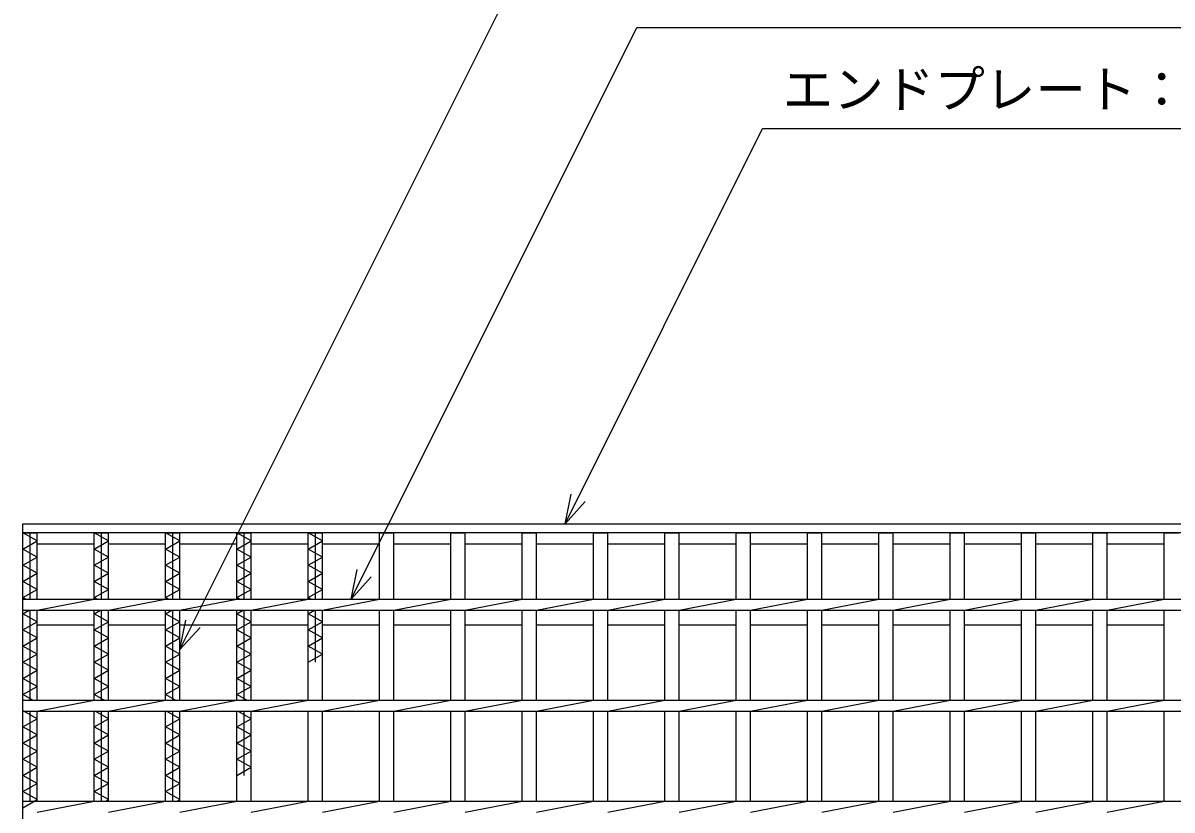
# Model space of a CAD drawing. Units: millimetres, scale not verified. Extents: x -1820 to 1731, y -1282 to 1054.
# Drawn here: x -1443 to -874, y 260 to 649 of the extents above; entities that cross this region are included whole.
import ezdxf
from ezdxf.enums import TextEntityAlignment as Align

# ---------------------------------------------------------------- set-up
doc = ezdxf.new("R2010")
doc.units = ezdxf.units.MM
doc.header["$LTSCALE"] = 10
doc.layers.add('16', color=3, linetype='Continuous', lineweight=25)
doc.layers.add('22', color=4, linetype='Continuous', lineweight=25)
doc.styles.add('ベクトル', font='')
doc.styles.get('ベクトル').set_extended_font_data('ベクトル')

msp = doc.modelspace()

# ---------------------------------------------------------------- linework, layer by layer
at = {"layer": '16'}
for p, q in [((-1442.55, 401.7), (-447.55, 401.7)), ((-1442.55, 397.2), (-1442.55, 401.7)), ((-447.55, 397.2), (-1442.55, 397.2)), ((-1442.55, -123.8), (-1442.55, 397.2)), ((-1442.55, 397.2), (-1435.55, 397.2)), ((-1435.55, 393.2), (-1442.55, 397.2)), ((-1442.55, 389.2), (-1435.55, 393.2)), ((-1439.05, 364.45), (-1439.05, 397.2)), ((-1435.55, 364.45), (-1435.55, 397.2)), ((-1407.25, 364.45), (-1407.25, 397.2)), ((-1407.25, 397.2), (-1400.25, 397.2)), ((-1400.25, 393.2), (-1407.25, 397.2)), ((-1407.25, 389.2), (-1400.25, 393.2)), ((-1403.75, 364.45), (-1403.75, 397.2)), ((-1400.25, 364.45), (-1400.25, 397.2)), ((-1371.95, 364.45), (-1371.95, 397.2)), ((-1371.95, 397.2), (-1364.95, 397.2)), ((-1364.95, 393.2), (-1371.95, 397.2)), ((-1371.95, 389.2), (-1364.95, 393.2)), ((-1368.45, 364.45), (-1368.45, 397.2)), ((-1364.95, 364.45), (-1364.95, 397.2)), ((-1336.65, 364.45), (-1336.65, 397.2)), ((-1336.65, 397.2), (-1329.65, 397.2)), ((-1329.65, 393.2), (-1336.65, 397.2)), ((-1336.65, 389.2), (-1329.65, 393.2)), ((-1333.15, 364.45), (-1333.15, 397.2)), ((-1329.65, 364.45), (-1329.65, 397.2)), ((-1301.35, 364.45), (-1301.35, 397.2)), ((-1301.35, 397.2), (-1294.35, 397.2)), ((-1294.35, 393.2), (-1301.35, 397.2)), ((-1301.35, 389.2), (-1294.35, 393.2)), ((-1297.85, 364.45), (-1297.85, 397.2)), ((-1294.35, 364.45), (-1294.35, 397.2)), ((-1266.05, 364.45), (-1266.05, 397.2)), ((-1266.05, 397.2), (-1259.05, 397.2)), ((-1259.05, 364.45), (-1259.05, 397.2)), ((-1230.75, 364.45), (-1230.75, 397.2)), ((-1230.75, 397.2), (-1223.75, 397.2)), ((-1223.75, 364.45), (-1223.75, 397.2)), ((-1195.45, 364.45), (-1195.45, 397.2)), ((-1195.45, 397.2), (-1188.45, 397.2)), ((-1188.45, 364.45), (-1188.45, 397.2)), ((-1160.15, 364.45), (-1160.15, 397.2)), ((-1160.15, 397.2), (-1153.15, 397.2)), ((-1153.15, 364.45), (-1153.15, 397.2)), ((-1124.85, 364.45), (-1124.85, 397.2)), ((-1124.85, 397.2), (-1117.85, 397.2)), ((-1117.85, 364.45), (-1117.85, 397.2)), ((-1089.55, 364.45), (-1089.55, 397.2)), ((-1089.55, 397.2), (-1082.55, 397.2)), ((-1082.55, 364.45), (-1082.55, 397.2)), ((-1054.25, 364.45), (-1054.25, 397.2)), ((-1054.25, 397.2), (-1047.25, 397.2)), ((-1047.25, 364.45), (-1047.25, 397.2)), ((-1018.95, 364.45), (-1018.95, 397.2)), ((-1018.95, 397.2), (-1011.95, 397.2)), ((-1011.95, 364.45), (-1011.95, 397.2)), ((-983.65, 364.45), (-983.65, 397.2)), ((-983.65, 397.2), (-976.65, 397.2)), ((-976.65, 364.45), (-976.65, 397.2)), ((-948.35, 364.45), (-948.35, 397.2)), ((-948.35, 397.2), (-941.35, 397.2)), ((-941.35, 364.45), (-941.35, 397.2)), ((-913.05, 364.45), (-913.05, 397.2)), ((-913.05, 397.2), (-906.05, 397.2)), ((-906.05, 364.45), (-906.05, 397.2)), ((-877.75, 364.45), (-877.75, 397.2)), ((-877.75, 397.2), (-870.75, 397.2)), ((-1435.55, 385.2), (-1442.55, 389.2)), ((-1435.55, 391.7), (-1407.25, 391.7)), ((-1400.25, 385.2), (-1407.25, 389.2)), ((-1400.25, 391.7), (-1371.95, 391.7)), ((-1364.95, 385.2), (-1371.95, 389.2)), ((-1364.95, 391.7), (-1336.65, 391.7)), ((-1329.65, 385.2), (-1336.65, 389.2)), ((-1329.65, 391.7), (-1301.35, 391.7)), ((-1294.35, 385.2), (-1301.35, 389.2)), ((-1294.35, 391.7), (-1266.05, 391.7)), ((-1259.05, 391.7), (-1230.75, 391.7)), ((-1223.75, 391.7), (-1195.45, 391.7)), ((-1188.45, 391.7), (-1160.15, 391.7)), ((-1153.15, 391.7), (-1124.85, 391.7)), ((-1117.85, 391.7), (-1089.55, 391.7)), ((-1082.55, 391.7), (-1054.25, 391.7)), ((-1047.25, 391.7), (-1018.95, 391.7)), ((-1011.95, 391.7), (-983.65, 391.7)), ((-976.65, 391.7), (-948.35, 391.7)), ((-941.35, 391.7), (-913.05, 391.7)), ((-906.05, 391.7), (-877.75, 391.7)), ((-1442.55, 381.2), (-1435.55, 385.2)), ((-1435.55, 377.2), (-1442.55, 381.2)), ((-1407.25, 381.2), (-1400.25, 385.2)), ((-1400.25, 377.2), (-1407.25, 381.2)), ((-1371.95, 381.2), (-1364.95, 385.2)), ((-1364.95, 377.2), (-1371.95, 381.2)), ((-1336.65, 381.2), (-1329.65, 385.2)), ((-1329.65, 377.2), (-1336.65, 381.2)), ((-1301.35, 381.2), (-1294.35, 385.2)), ((-1294.35, 377.2), (-1301.35, 381.2)), ((-1442.55, 373.2), (-1435.55, 377.2)), ((-1407.25, 373.2), (-1400.25, 377.2)), ((-1371.95, 373.2), (-1364.95, 377.2)), ((-1336.65, 373.2), (-1329.65, 377.2)), ((-1301.35, 373.2), (-1294.35, 377.2)), ((-1435.55, 369.2), (-1442.55, 373.2)), ((-1400.25, 369.2), (-1407.25, 373.2)), ((-1364.95, 369.2), (-1371.95, 373.2)), ((-1329.65, 369.2), (-1336.65, 373.2)), ((-1294.35, 369.2), (-1301.35, 373.2)), ((-1442.55, 365.2), (-1435.55, 369.2)), ((-1441.24, 364.45), (-1442.55, 365.2)), ((-1442.55, 364.45), (-447.55, 364.45)), ((-1442.55, 358.95), (-1442.55, 364.45)), ((-1435.55, 358.95), (-1407.25, 364.45)), ((-1407.25, 365.2), (-1400.25, 369.2)), ((-1405.94, 364.45), (-1407.25, 365.2)), ((-1400.25, 358.95), (-1371.95, 364.45)), ((-1371.95, 365.2), (-1364.95, 369.2)), ((-1370.64, 364.45), (-1371.95, 365.2)), ((-1364.95, 358.95), (-1336.65, 364.45)), ((-1336.65, 365.2), (-1329.65, 369.2)), ((-1335.34, 364.45), (-1336.65, 365.2)), ((-1329.65, 358.95), (-1301.35, 364.45)), ((-1301.35, 365.2), (-1294.35, 369.2)), ((-1300.04, 364.45), (-1301.35, 365.2)), ((-1294.35, 358.95), (-1266.05, 364.45)), ((-1259.05, 358.95), (-1230.75, 364.45)), ((-1223.75, 358.95), (-1195.45, 364.45)), ((-1188.45, 358.95), (-1160.15, 364.45)), ((-1153.15, 358.95), (-1124.85, 364.45)), ((-1117.85, 358.95), (-1089.55, 364.45)), ((-1082.55, 358.95), (-1054.25, 364.45)), ((-1047.25, 358.95), (-1018.95, 364.45)), ((-1011.95, 358.95), (-983.65, 364.45)), ((-976.65, 358.95), (-948.35, 364.45)), ((-941.35, 358.95), (-913.05, 364.45)), ((-906.05, 358.95), (-877.75, 364.45)), ((-1442.55, 358.95), (-447.55, 358.95)), ((-1442.55, 357.2), (-1439.49, 358.95)), ((-1439.05, 314.45), (-1439.05, 358.95)), ((-1435.55, 314.45), (-1435.55, 358.95)), ((-1407.25, 314.45), (-1407.25, 358.95)), ((-1407.25, 357.2), (-1404.19, 358.95)), ((-1403.75, 314.45), (-1403.75, 358.95)), ((-1400.25, 314.45), (-1400.25, 358.95)), ((-1371.95, 314.45), (-1371.95, 358.95)), ((-1371.95, 357.2), (-1368.89, 358.95)), ((-1368.45, 314.45), (-1368.45, 358.95)), ((-1364.95, 314.45), (-1364.95, 358.95)), ((-1336.65, 314.45), (-1336.65, 358.95)), ((-1336.65, 357.2), (-1333.59, 358.95)), ((-1333.15, 314.45), (-1333.15, 358.95)), ((-1329.65, 314.45), (-1329.65, 358.95)), ((-1301.35, 314.45), (-1301.35, 358.95)), ((-1301.35, 357.2), (-1298.29, 358.95)), ((-1297.85, 333.2), (-1297.85, 358.95)), ((-1294.35, 314.45), (-1294.35, 358.95)), ((-1266.05, 314.45), (-1266.05, 358.95)), ((-1259.05, 314.45), (-1259.05, 358.95)), ((-1230.75, 314.45), (-1230.75, 358.95)), ((-1223.75, 314.45), (-1223.75, 358.95)), ((-1195.45, 314.45), (-1195.45, 358.95)), ((-1188.45, 314.45), (-1188.45, 358.95)), ((-1160.15, 314.45), (-1160.15, 358.95)), ((-1153.15, 314.45), (-1153.15, 358.95)), ((-1124.85, 314.45), (-1124.85, 358.95)), ((-1117.85, 314.45), (-1117.85, 358.95)), ((-1089.55, 314.45), (-1089.55, 358.95)), ((-1082.55, 314.45), (-1082.55, 358.95)), ((-1054.25, 314.45), (-1054.25, 358.95)), ((-1047.25, 314.45), (-1047.25, 358.95)), ((-1018.95, 314.45), (-1018.95, 358.95)), ((-1011.95, 314.45), (-1011.95, 358.95)), ((-983.65, 314.45), (-983.65, 358.95)), ((-976.65, 314.45), (-976.65, 358.95)), ((-948.35, 314.45), (-948.35, 358.95)), ((-941.35, 314.45), (-941.35, 358.95)), ((-913.05, 314.45), (-913.05, 358.95)), ((-906.05, 314.45), (-906.05, 358.95)), ((-877.75, 314.45), (-877.75, 358.95)), ((-1435.55, 353.2), (-1442.55, 357.2)), ((-1442.55, 349.2), (-1435.55, 353.2)), ((-1400.25, 353.2), (-1407.25, 357.2)), ((-1407.25, 349.2), (-1400.25, 353.2)), ((-1364.95, 353.2), (-1371.95, 357.2)), ((-1371.95, 349.2), (-1364.95, 353.2)), ((-1329.65, 353.2), (-1336.65, 357.2)), ((-1336.65, 349.2), (-1329.65, 353.2)), ((-1294.35, 353.2), (-1301.35, 357.2)), ((-1301.35, 349.2), (-1294.35, 353.2)), ((-1435.55, 345.2), (-1442.55, 349.2)), ((-1435.55, 351.7), (-1407.25, 351.7)), ((-1400.25, 345.2), (-1407.25, 349.2)), ((-1400.25, 351.7), (-1371.95, 351.7)), ((-1364.95, 345.2), (-1371.95, 349.2)), ((-1364.95, 351.7), (-1336.65, 351.7)), ((-1329.65, 345.2), (-1336.65, 349.2)), ((-1329.65, 351.7), (-1301.35, 351.7)), ((-1294.35, 345.2), (-1301.35, 349.2)), ((-1294.35, 351.7), (-1266.05, 351.7)), ((-1259.05, 351.7), (-1230.75, 351.7)), ((-1223.75, 351.7), (-1195.45, 351.7)), ((-1188.45, 351.7), (-1160.15, 351.7)), ((-1153.15, 351.7), (-1124.85, 351.7)), ((-1117.85, 351.7), (-1089.55, 351.7)), ((-1082.55, 351.7), (-1054.25, 351.7)), ((-1047.25, 351.7), (-1018.95, 351.7)), ((-1011.95, 351.7), (-983.65, 351.7)), ((-976.65, 351.7), (-948.35, 351.7)), ((-941.35, 351.7), (-913.05, 351.7)), ((-906.05, 351.7), (-877.75, 351.7)), ((-1442.55, 341.2), (-1435.55, 345.2)), ((-1435.55, 337.2), (-1442.55, 341.2)), ((-1407.25, 341.2), (-1400.25, 345.2)), ((-1400.25, 337.2), (-1407.25, 341.2)), ((-1371.95, 341.2), (-1364.95, 345.2)), ((-1364.95, 337.2), (-1371.95, 341.2)), ((-1336.65, 341.2), (-1329.65, 345.2)), ((-1329.65, 337.2), (-1336.65, 341.2)), ((-1301.35, 341.2), (-1294.35, 345.2)), ((-1294.35, 337.2), (-1301.35, 341.2)), ((-1442.55, 333.2), (-1435.55, 337.2)), ((-1407.25, 333.2), (-1400.25, 337.2)), ((-1371.95, 333.2), (-1364.95, 337.2)), ((-1336.65, 333.2), (-1329.65, 337.2)), ((-1301.35, 333.2), (-1294.35, 337.2)), ((-1435.55, 329.2), (-1442.55, 333.2)), ((-1400.25, 329.2), (-1407.25, 333.2)), ((-1364.95, 329.2), (-1371.95, 333.2)), ((-1329.65, 329.2), (-1336.65, 333.2)), ((-1442.55, 325.2), (-1435.55, 329.2)), ((-1435.55, 321.2), (-1442.55, 325.2)), ((-1407.25, 325.2), (-1400.25, 329.2)), ((-1400.25, 321.2), (-1407.25, 325.2)), ((-1371.95, 325.2), (-1364.95, 329.2)), ((-1364.95, 321.2), (-1371.95, 325.2)), ((-1336.65, 325.2), (-1329.65, 329.2)), ((-1329.65, 321.2), (-1336.65, 325.2)), ((-1442.55, 317.2), (-1435.55, 321.2)), ((-1407.25, 317.2), (-1400.25, 321.2)), ((-1371.95, 317.2), (-1364.95, 321.2)), ((-1336.65, 317.2), (-1329.65, 321.2)), ((-1437.74, 314.45), (-1442.55, 317.2)), ((-1442.55, 314.45), (-447.55, 314.45)), ((-1442.55, 308.95), (-1442.55, 314.45)), ((-1435.55, 308.95), (-1407.25, 314.45)), ((-1402.44, 314.45), (-1407.25, 317.2)), ((-1400.25, 308.95), (-1371.95, 314.45)), ((-1367.14, 314.45), (-1371.95, 317.2)), ((-1364.95, 308.95), (-1336.65, 314.45)), ((-1331.84, 314.45), (-1336.65, 317.2)), ((-1329.65, 308.95), (-1301.35, 314.45)), ((-1294.35, 308.95), (-1266.05, 314.45)), ((-1259.05, 308.95), (-1230.75, 314.45)), ((-1223.75, 308.95), (-1195.45, 314.45)), ((-1188.45, 308.95), (-1160.15, 314.45)), ((-1153.15, 308.95), (-1124.85, 314.45)), ((-1117.85, 308.95), (-1089.55, 314.45)), ((-1082.55, 308.95), (-1054.25, 314.45)), ((-1047.25, 308.95), (-1018.95, 314.45)), ((-1011.95, 308.95), (-983.65, 314.45)), ((-976.65, 308.95), (-948.35, 314.45)), ((-941.35, 308.95), (-913.05, 314.45)), ((-906.05, 308.95), (-877.75, 314.45)), ((-1442.55, 308.95), (-447.55, 308.95)), ((-1435.55, 305.2), (-1442.11, 308.95)), ((-1439.05, 264.45), (-1439.05, 308.95)), ((-1435.55, 264.45), (-1435.55, 308.95)), ((-1407.25, 264.45), (-1407.25, 308.95)), ((-1400.25, 305.2), (-1406.81, 308.95)), ((-1403.75, 264.45), (-1403.75, 308.95)), ((-1400.25, 264.45), (-1400.25, 308.95)), ((-1371.95, 264.45), (-1371.95, 308.95)), ((-1364.95, 305.2), (-1371.51, 308.95)), ((-1368.45, 264.45), (-1368.45, 308.95)), ((-1364.95, 264.45), (-1364.95, 308.95)), ((-1336.65, 264.45), (-1336.65, 308.95)), ((-1329.65, 305.2), (-1336.21, 308.95)), ((-1333.15, 277.2), (-1333.15, 308.95)), ((-1329.65, 264.45), (-1329.65, 308.95)), ((-1301.35, 264.45), (-1301.35, 308.95)), ((-1294.35, 264.45), (-1294.35, 308.95)), ((-1266.05, 264.45), (-1266.05, 308.95)), ((-1259.05, 264.45), (-1259.05, 308.95)), ((-1230.75, 264.45), (-1230.75, 308.95)), ((-1223.75, 264.45), (-1223.75, 308.95)), ((-1195.45, 264.45), (-1195.45, 308.95)), ((-1188.45, 264.45), (-1188.45, 308.95)), ((-1160.15, 264.45), (-1160.15, 308.95)), ((-1153.15, 264.45), (-1153.15, 308.95)), ((-1124.85, 264.45), (-1124.85, 308.95)), ((-1117.85, 264.45), (-1117.85, 308.95)), ((-1089.55, 264.45), (-1089.55, 308.95)), ((-1082.55, 264.45), (-1082.55, 308.95)), ((-1054.25, 264.45), (-1054.25, 308.95)), ((-1047.25, 264.45), (-1047.25, 308.95)), ((-1018.95, 264.45), (-1018.95, 308.95)), ((-1011.95, 264.45), (-1011.95, 308.95)), ((-983.65, 264.45), (-983.65, 308.95)), ((-976.65, 264.45), (-976.65, 308.95)), ((-948.35, 264.45), (-948.35, 308.95)), ((-941.35, 264.45), (-941.35, 308.95)), ((-913.05, 264.45), (-913.05, 308.95)), ((-906.05, 264.45), (-906.05, 308.95)), ((-877.75, 264.45), (-877.75, 308.95)), ((-1442.55, 301.2), (-1435.55, 305.2)), ((-1407.25, 301.2), (-1400.25, 305.2)), ((-1371.95, 301.2), (-1364.95, 305.2)), ((-1336.65, 301.2), (-1329.65, 305.2)), ((-1435.55, 297.2), (-1442.55, 301.2)), ((-1442.55, 293.2), (-1435.55, 297.2)), ((-1400.25, 297.2), (-1407.25, 301.2)), ((-1407.25, 293.2), (-1400.25, 297.2)), ((-1364.95, 297.2), (-1371.95, 301.2)), ((-1371.95, 293.2), (-1364.95, 297.2)), ((-1329.65, 297.2), (-1336.65, 301.2)), ((-1336.65, 293.2), (-1329.65, 297.2)), ((-1435.55, 289.2), (-1442.55, 293.2)), ((-1400.25, 289.2), (-1407.25, 293.2)), ((-1364.95, 289.2), (-1371.95, 293.2)), ((-1329.65, 289.2), (-1336.65, 293.2)), ((-1442.55, 285.2), (-1435.55, 289.2)), ((-1435.55, 281.2), (-1442.55, 285.2)), ((-1407.25, 285.2), (-1400.25, 289.2)), ((-1400.25, 281.2), (-1407.25, 285.2)), ((-1371.95, 285.2), (-1364.95, 289.2)), ((-1364.95, 281.2), (-1371.95, 285.2)), ((-1336.65, 285.2), (-1329.65, 289.2)), ((-1329.65, 281.2), (-1336.65, 285.2)), ((-1442.55, 277.2), (-1435.55, 281.2)), ((-1407.25, 277.2), (-1400.25, 281.2)), ((-1371.95, 277.2), (-1364.95, 281.2)), ((-1336.65, 277.2), (-1329.65, 281.2)), ((-1435.55, 273.2), (-1442.55, 277.2)), ((-1442.55, 269.2), (-1435.55, 273.2)), ((-1400.25, 273.2), (-1407.25, 277.2)), ((-1407.25, 269.2), (-1400.25, 273.2)), ((-1364.95, 273.2), (-1371.95, 277.2)), ((-1371.95, 269.2), (-1364.95, 273.2)), ((-1435.55, 265.2), (-1442.55, 269.2)), ((-1400.25, 265.2), (-1407.25, 269.2)), ((-1364.95, 265.2), (-1371.95, 269.2)), ((-1442.55, 261.2), (-1435.55, 265.2)), ((-1442.55, 264.45), (-447.55, 264.45)), ((-1442.55, 258.95), (-1442.55, 264.45)), ((-1435.55, 258.95), (-1407.25, 264.45)), ((-1401.56, 264.45), (-1400.25, 265.2)), ((-1400.25, 258.95), (-1371.95, 264.45)), ((-1366.26, 264.45), (-1364.95, 265.2)), ((-1364.95, 258.95), (-1336.65, 264.45)), ((-1329.65, 258.95), (-1301.35, 264.45)), ((-1294.35, 258.95), (-1266.05, 264.45)), ((-1259.05, 258.95), (-1230.75, 264.45)), ((-1223.75, 258.95), (-1195.45, 264.45)), ((-1188.45, 258.95), (-1160.15, 264.45)), ((-1153.15, 258.95), (-1124.85, 264.45)), ((-1117.85, 258.95), (-1089.55, 264.45)), ((-1082.55, 258.95), (-1054.25, 264.45)), ((-1047.25, 258.95), (-1018.95, 264.45)), ((-1011.95, 258.95), (-983.65, 264.45)), ((-976.65, 258.95), (-948.35, 264.45)), ((-941.35, 258.95), (-913.05, 264.45)), ((-906.05, 258.95), (-877.75, 264.45))]:
    msp.add_line(p, q, dxfattribs=at)
at = {"layer": '22'}
for p, q in [((-1364.95, 339.45), (-1187.45, 694.45)), ((-1280.2, 364.45), (-1138.82, 647.2)), ((-1138.82, 647.2), (-843.82, 647.2)), ((-1174.3, 401.7), (-1076.55, 597.2)), ((-1076.55, 597.2), (-656.55, 597.2)), ((-1174.3, 401.7), (-1171.3, 416.3)), ((-1174.3, 401.7), (-1164.3, 412.7)), ((-1280.2, 364.45), (-1277.2, 379.05)), ((-1280.2, 364.45), (-1270.2, 375.45)), ((-1364.95, 339.45), (-1361.95, 354.05)), ((-1364.95, 339.45), (-1354.95, 350.45))]:
    msp.add_line(p, q, dxfattribs=at)

# ---------------------------------------------------------------- texts
at = {"layer": '22', "color": 2, "style": 'ベクトル'}
msp.add_text('エンドプレート：', height=18.33, dxfattribs=at).set_placement((-1066.55, 616.7), align=Align.MIDDLE_LEFT)

doc.saveas('drawing.dxf')
